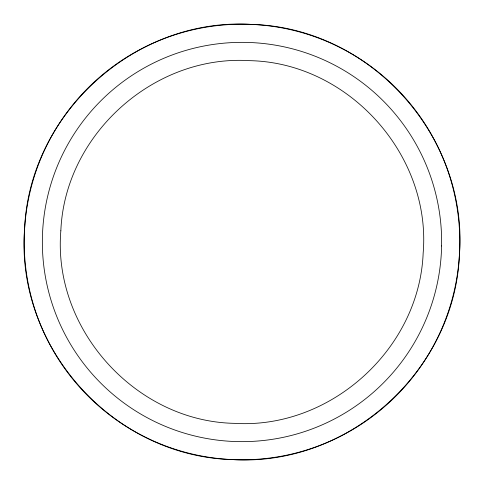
<?xml version="1.0" encoding="UTF-8"?>
<svg xmlns="http://www.w3.org/2000/svg" width="484" height="484" viewBox="0 0 484 484"><rect width="100%" height="100%" fill="white"/><g stroke="black" fill="none" stroke-linecap="round" stroke-linejoin="round"><path stroke-width="0.73" d="M24.617 228.563C15.167 347.506 113.837 456.848 233.119 459.619C348.444 466.534 454.464 370.859 459.383 255.437C468.833 136.494 370.163 27.152 250.881 24.381C135.556 17.466 29.536 113.141 24.617 228.563M60.845 230.808C52.49 329.241 135.822 421.588 234.601 423.349C330.384 429.338 419.313 349.085 423.155 253.192C431.51 154.759 348.178 62.412 249.399 60.651C153.616 54.662 64.687 134.915 60.845 230.808M441.608 245.963L441.596 237.596A199.644 199.644 0 0 0 140.783 69.914A199.644 199.644 0 0 0 141.165 414.31A199.644 199.644 0 0 0 441.608 245.963M129.385 428.419A217.794 217.794 0 0 0 459.752 246.32A217.794 217.794 0 0 0 136.863 51.262A217.794 217.794 0 0 0 129.385 428.419"/></g></svg>
